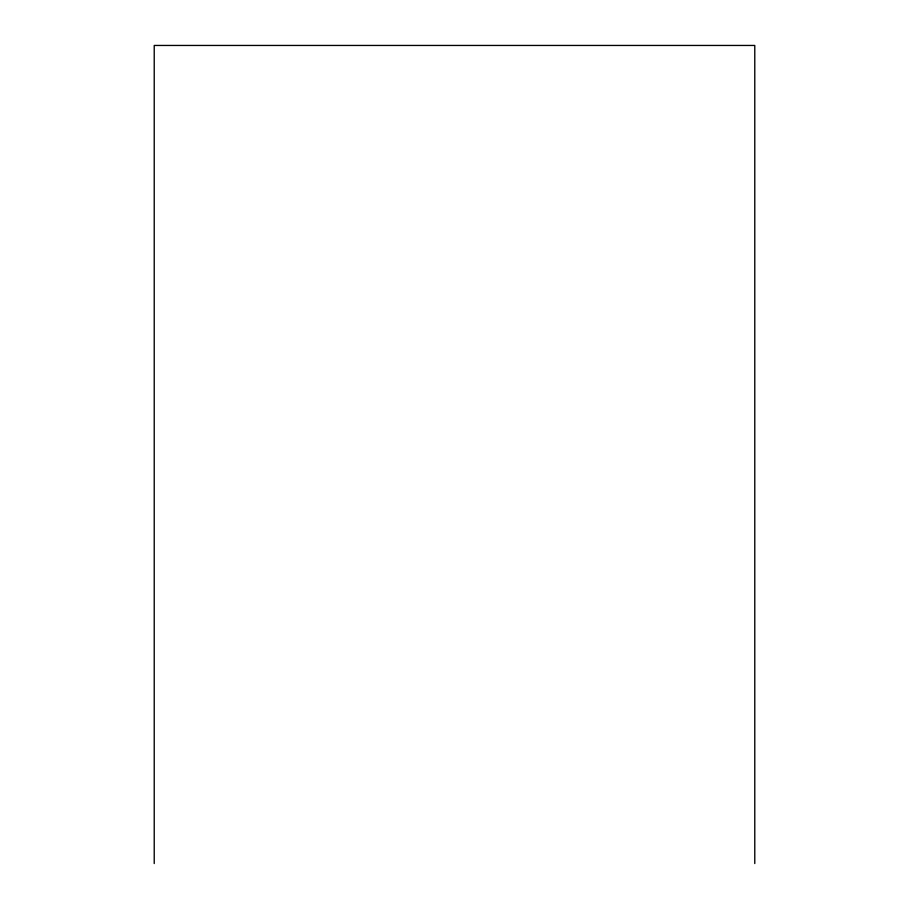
<?xml version="1.0" encoding="UTF-8"?>
<svg xmlns="http://www.w3.org/2000/svg" width="909" height="909" viewBox="0 0 909 909"><rect width="100%" height="100%" fill="white"/><g stroke="black" fill="none" stroke-linecap="round" stroke-linejoin="round"><path stroke-width="1.36" d="M754.777 863.55L754.777 45.45L154.223 45.45L154.223 863.55"/></g></svg>
